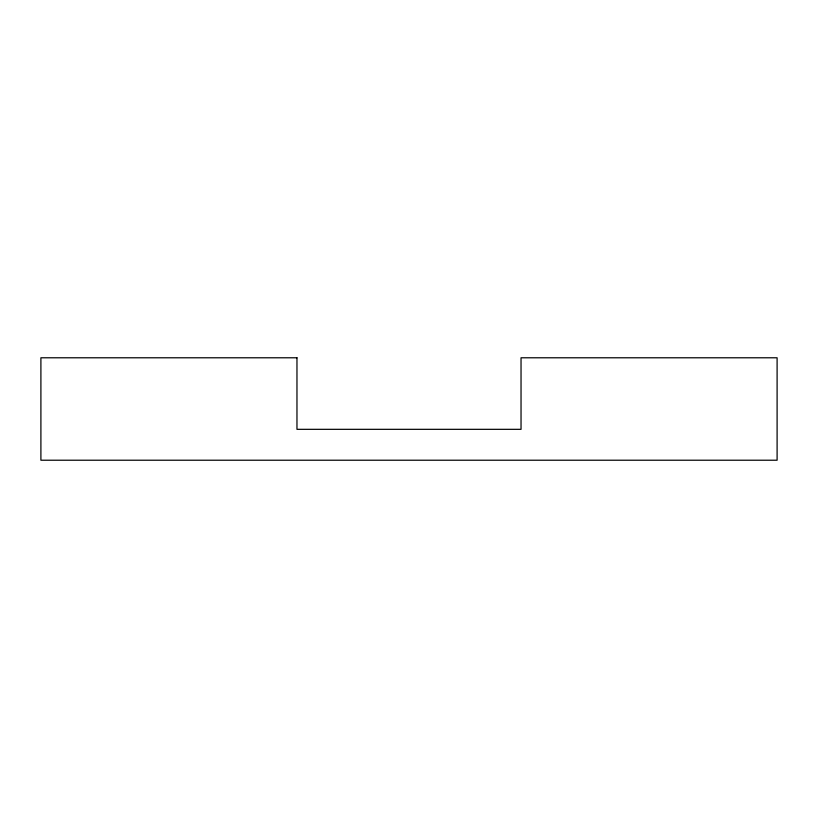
<?xml version="1.0" encoding="UTF-8"?>
<svg xmlns="http://www.w3.org/2000/svg" width="818" height="818" viewBox="0 0 818 818"><rect width="100%" height="100%" fill="white"/><g stroke="black" fill="none" stroke-linecap="round" stroke-linejoin="round"><path stroke-width="1.23" d="M296.965 357.783L40.9 357.783L40.9 460.217L777.1 460.217L777.1 357.783L521.035 357.783L521.035 429.327L296.965 429.327L296.965 357.783"/></g></svg>
